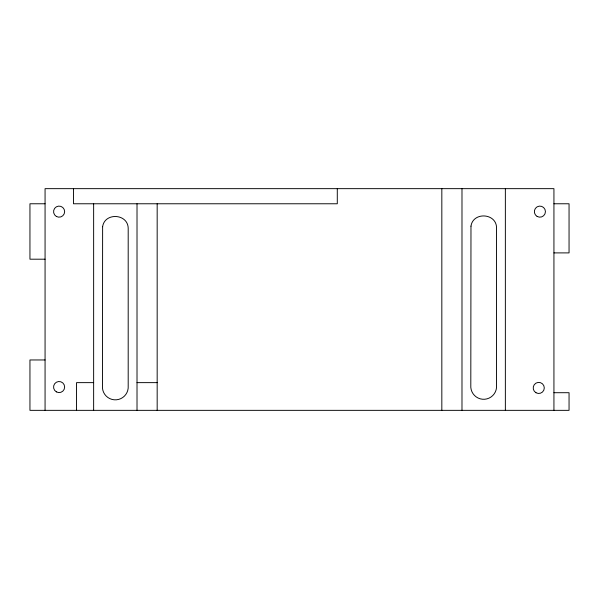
<?xml version="1.0" encoding="UTF-8"?>
<svg xmlns="http://www.w3.org/2000/svg" width="599" height="599" viewBox="0 0 599 599"><rect width="100%" height="100%" fill="white"/><g stroke="black" fill="none" stroke-linecap="round" stroke-linejoin="round"><path stroke-width="0.9" d="M45.067 203.772L29.95 203.772L29.95 259.195L45.067 259.195M553.933 203.772L569.05 203.772L569.05 252.898L553.933 252.898M45.067 359.962L29.95 359.962L29.95 410.345L569.05 410.345L569.05 392.712L553.933 392.712M93.639 382.634L76.552 382.634L76.552 410.345M137.014 382.634L157.17 382.634M553.933 410.345L553.933 188.655L45.067 188.655L45.067 410.345M505.361 188.655L505.361 410.345M461.986 188.655L461.986 410.345M441.83 188.655L441.83 410.345M337.289 188.655L337.289 203.772L73.482 203.772L73.482 188.655M157.17 203.772L157.17 410.345M137.014 203.772L137.014 410.345M93.639 203.772L93.639 410.345M102.624 226.714L102.451 387.957A12.916 12.916 0 0 0 116.348 399.81A12.916 12.916 0 0 0 128.193 385.913L128.193 228.039C127.692 213.499 104.623 212.308 102.624 226.714M470.979 226.16L470.807 387.403A12.916 12.916 0 0 0 484.696 399.256A12.916 12.916 0 0 0 496.549 385.359L496.549 227.478C496.047 212.937 472.978 211.747 470.979 226.16M56.336 391.858A5.541 5.541 0 0 0 64.647 387.051A5.541 5.541 0 0 0 56.336 382.252A5.541 5.541 0 0 0 56.336 391.858M535.97 392.734A5.541 5.541 0 0 0 544.289 387.935A5.541 5.541 0 0 0 535.97 383.135A5.541 5.541 0 0 0 535.97 392.734M537.123 216.434A5.541 5.541 0 0 0 545.434 211.634A5.541 5.541 0 0 0 537.123 206.835A5.541 5.541 0 0 0 537.123 216.434M56.336 216.434A5.541 5.541 0 0 0 64.647 211.634A5.541 5.541 0 0 0 56.336 206.835A5.541 5.541 0 0 0 56.336 216.434"/></g></svg>
